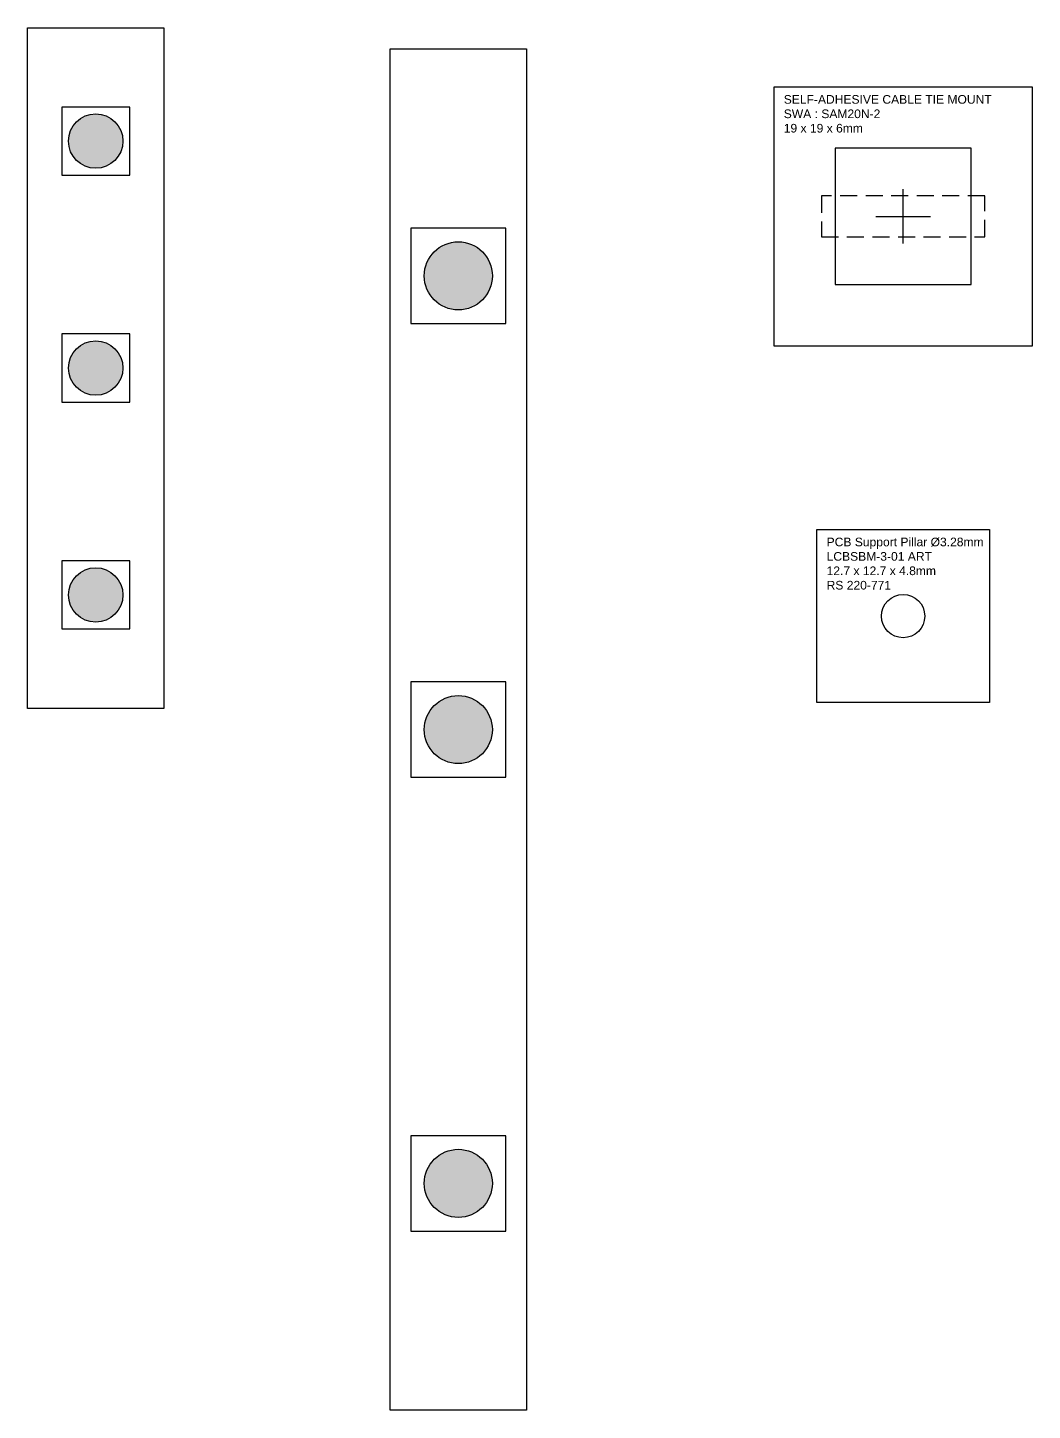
# Model space of a CAD drawing. Header units: millimetres. Extents: x 2050 to 3932, y -1485 to -693.
# Drawn here: x 2441.1 to 2514.9, y -1484.5 to -1383 of the extents above; entities that cross this region are included whole.
import ezdxf

# ---------------------------------------------------------------- set-up
doc = ezdxf.new("R2010")
doc.units = ezdxf.units.MM
doc.header["$LTSCALE"] = 10
doc.header["$MEASUREMENT"] = 0
doc.linetypes.add('DASHED', pattern=[0.75, 0.5, -0.25])
for name, color, linetype in [('Component', 210, 'Continuous'), ('LED SMD 5050', 40, 'Continuous'), ('LED Strip', 30, 'Continuous'), ('Outer Face', 253, 'Continuous'), ('vero Pins', 30, 'Continuous')]:
    doc.layers.add(name, color=color, linetype=linetype)
doc.layers.add('VERO CUT', color=252, linetype='Continuous', lineweight=35)
doc.styles.get("Standard").update_dxf_attribs({"font": 'arial.ttf'})

# ---------------------------------------------------------------- blocks, each defined once
blk = doc.blocks.new('SMD 5050')
at = {"layer": 'LED SMD 5050'}
blk.add_hatch(color=256, dxfattribs=at).paths.add_polyline_path([(2, 0, 1), (-2, 0, 1)])
blk.add_lwpolyline([(-2.5, 2.5), (-2.5, -2.5), (2.5, -2.5), (2.5, 2.5)], close=True, dxfattribs=at)
blk.add_circle((0, 0), 2, dxfattribs=at)
blk = doc.blocks.new('uihiuhui')
at = {"layer": 'LED Strip'}
blk.add_lwpolyline([(0, 50), (0, 0), (-10, 0), (-10, 50)], close=True, dxfattribs=at)
at = {"layer": 'vero Pins'}
for p in [(-5, 41.67), (-5, 25), (-5, 8.33)]:
    blk.add_blockref('SMD 5050', p, dxfattribs=at)
blk = doc.blocks.new('LED strip 10cm 3 x 5050 SMD')
at = {"layer": 'LED SMD 5050'}
for points in [[(1830.52, -1483.1, 1), (1825.52, -1483.1, 1)], [(1830.52, -1516.43, 1), (1825.52, -1516.43, 1)], [(1830.52, -1549.76, 1), (1825.52, -1549.76, 1)]]:
    blk.add_hatch(color=256, dxfattribs=at).paths.add_polyline_path(points)
for points in [[(1824.52, -1479.6), (1824.52, -1486.6), (1831.52, -1486.6), (1831.52, -1479.6)], [(1824.52, -1512.93), (1824.52, -1519.93), (1831.52, -1519.93), (1831.52, -1512.93)], [(1824.52, -1546.26), (1824.52, -1553.26), (1831.52, -1553.26), (1831.52, -1546.26)]]:
    blk.add_lwpolyline(points, close=True, dxfattribs=at)
for centre in [(1828.02, -1483.1), (1828.02, -1516.43), (1828.02, -1549.76)]:
    blk.add_circle(centre, 2.5, dxfattribs=at)
at = {"layer": 'LED Strip'}
blk.add_lwpolyline([(1833.02, -1466.43), (1833.02, -1566.43), (1823.02, -1566.43), (1823.02, -1466.43)], close=True, dxfattribs=at)
blk = doc.blocks.new('PCB support Pillar')
at = {"layer": 'Component'}
blk.add_lwpolyline([(0, 0), (12.7, 0), (12.7, -12.7), (0, -12.7)], close=True, dxfattribs=at)
blk.add_circle((6.35, -6.35), 1.59, dxfattribs=at)
at = {"layer": 'Component', "insert": (0.73, -0.59), "char_height": 0.635, "width": 17.0886, "attachment_point": 1}
blk.add_mtext('PCB Support Pillar %%C3.28mm\\PLCBSBM-3-01 ART\\P12.7 x 12.7 x 4.8mm\\PRS 220-771', dxfattribs=at)

msp = doc.modelspace()

# ---------------------------------------------------------------- linework, layer by layer
at = {"layer": 'Component'}
for points in [[(2495.89, -1387.32), (2495.89, -1406.32), (2514.89, -1406.32), (2514.89, -1387.32)], [(2500.39, -1391.82), (2500.39, -1401.82), (2510.39, -1401.82), (2510.39, -1391.82)]]:
    msp.add_lwpolyline(points, close=True, dxfattribs=at)
at = {"layer": 'Component', "color": 252, "linetype": 'DASHED', "ltscale": 0.25}
msp.add_lwpolyline([(2511.39, -1395.32), (2499.39, -1395.32), (2499.39, -1398.32), (2511.39, -1398.32)], close=True, dxfattribs=at)
at = {"layer": 'Component'}
for points in [[(2505.39, -1398.82), (2505.39, -1394.82)], [(2503.38, -1396.82), (2507.39, -1396.82)]]:
    msp.add_lwpolyline(points, dxfattribs=at)

# ---------------------------------------------------------------- block references
at = {"layer": 'LED Strip', "color": 3}
msp.add_blockref('LED strip 10cm 3 x 5050 SMD', (644.69, 81.91), dxfattribs=at)
at = {"layer": 'Outer Face', "color": 3}
msp.add_blockref('uihiuhui', (2451.07, -1432.96), dxfattribs=at)
at = {"layer": 'VERO CUT'}
msp.add_blockref('PCB support Pillar', (2499.04, -1419.83), dxfattribs=at)

# ---------------------------------------------------------------- texts
at = {"layer": 'Component', "insert": (2496.62, -1387.91), "char_height": 0.635, "width": 17.0886, "attachment_point": 1}
msp.add_mtext('SELF-ADHESIVE CABLE TIE MOUNT\\PSWA : SAM20N-2\\P19 x 19 x 6mm', dxfattribs=at)

doc.saveas('drawing.dxf')
